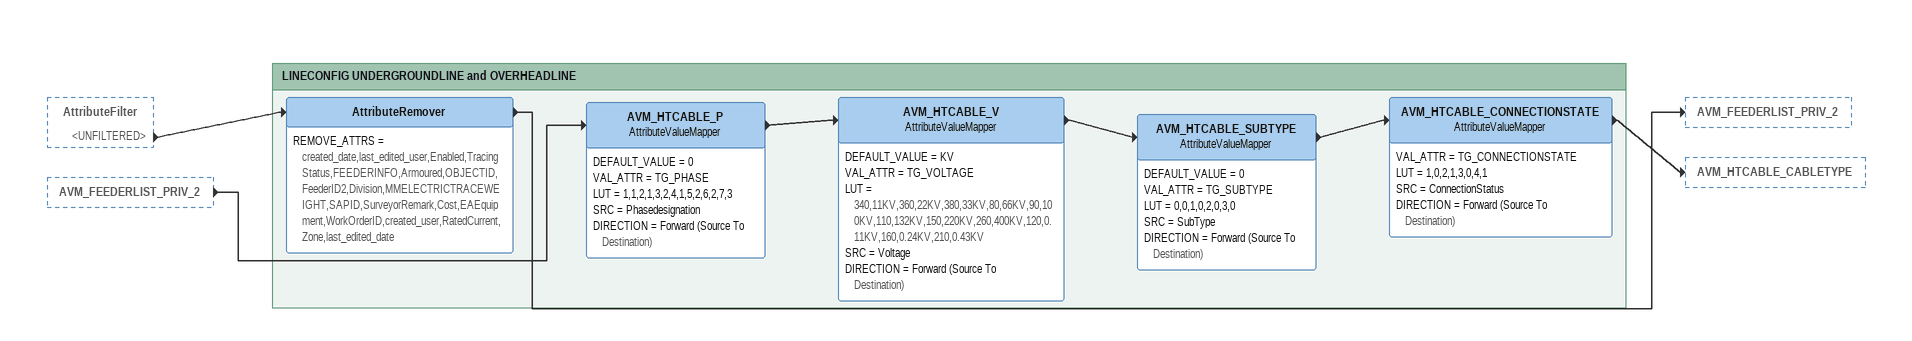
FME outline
AttributeFilter [outside]
    <UNFILTERED> -> AttributeRemover
AVM_FEEDERLIST_PRIV_2 [outside]
    -> AVM_HTCABLE_P

Bookmark: LINECONFIG UNDERGROUNDLINE and OVERHEADLINE
AttributeRemover
    REMOVE_ATTRS = created_date,last_edited_user,Enabled,TracingStatus,FEEDERINFO,Armoured,OBJECTID,FeederID2,Division,MMELECTRICTRACEWEIGHT,SAPID,SurveyorRemark,Cost,EAEquipment,WorkOrderID,created_user,RatedCurrent,Zone,last_edited_date
    -> AVM_FEEDERLIST_PRIV_2
AVM_HTCABLE_P: AttributeValueMapper
    DEFAULT_VALUE = 0
    VAL_ATTR = TG_PHASE
    LUT = 1,1,2,1,3,2,4,1,5,2,6,2,7,3
    SRC = Phasedesignation
    DIRECTION = Forward (Source To Destination)
    -> AVM_HTCABLE_V
AVM_HTCABLE_V: AttributeValueMapper
    DEFAULT_VALUE = KV
    VAL_ATTR = TG_VOLTAGE
    LUT = 340,11KV,360,22KV,380,33KV,80,66KV,90,100KV,110,132KV,150,220KV,260,400KV,120,0.11KV,160,0.24KV,210,0.43KV
    SRC = Voltage
    DIRECTION = Forward (Source To Destination)
    -> AVM_HTCABLE_SUBTYPE
AVM_HTCABLE_SUBTYPE: AttributeValueMapper
    DEFAULT_VALUE = 0
    VAL_ATTR = TG_SUBTYPE
    LUT = 0,0,1,0,2,0,3,0
    SRC = SubType
    DIRECTION = Forward (Source To Destination)
    -> AVM_HTCABLE_CONNECTIONSTATE
AVM_HTCABLE_CONNECTIONSTATE: AttributeValueMapper
    VAL_ATTR = TG_CONNECTIONSTATE
    LUT = 1,0,2,1,3,0,4,1
    SRC = ConnectionStatus
    DIRECTION = Forward (Source To Destination)
    -> AVM_HTCABLE_CABLETYPE
